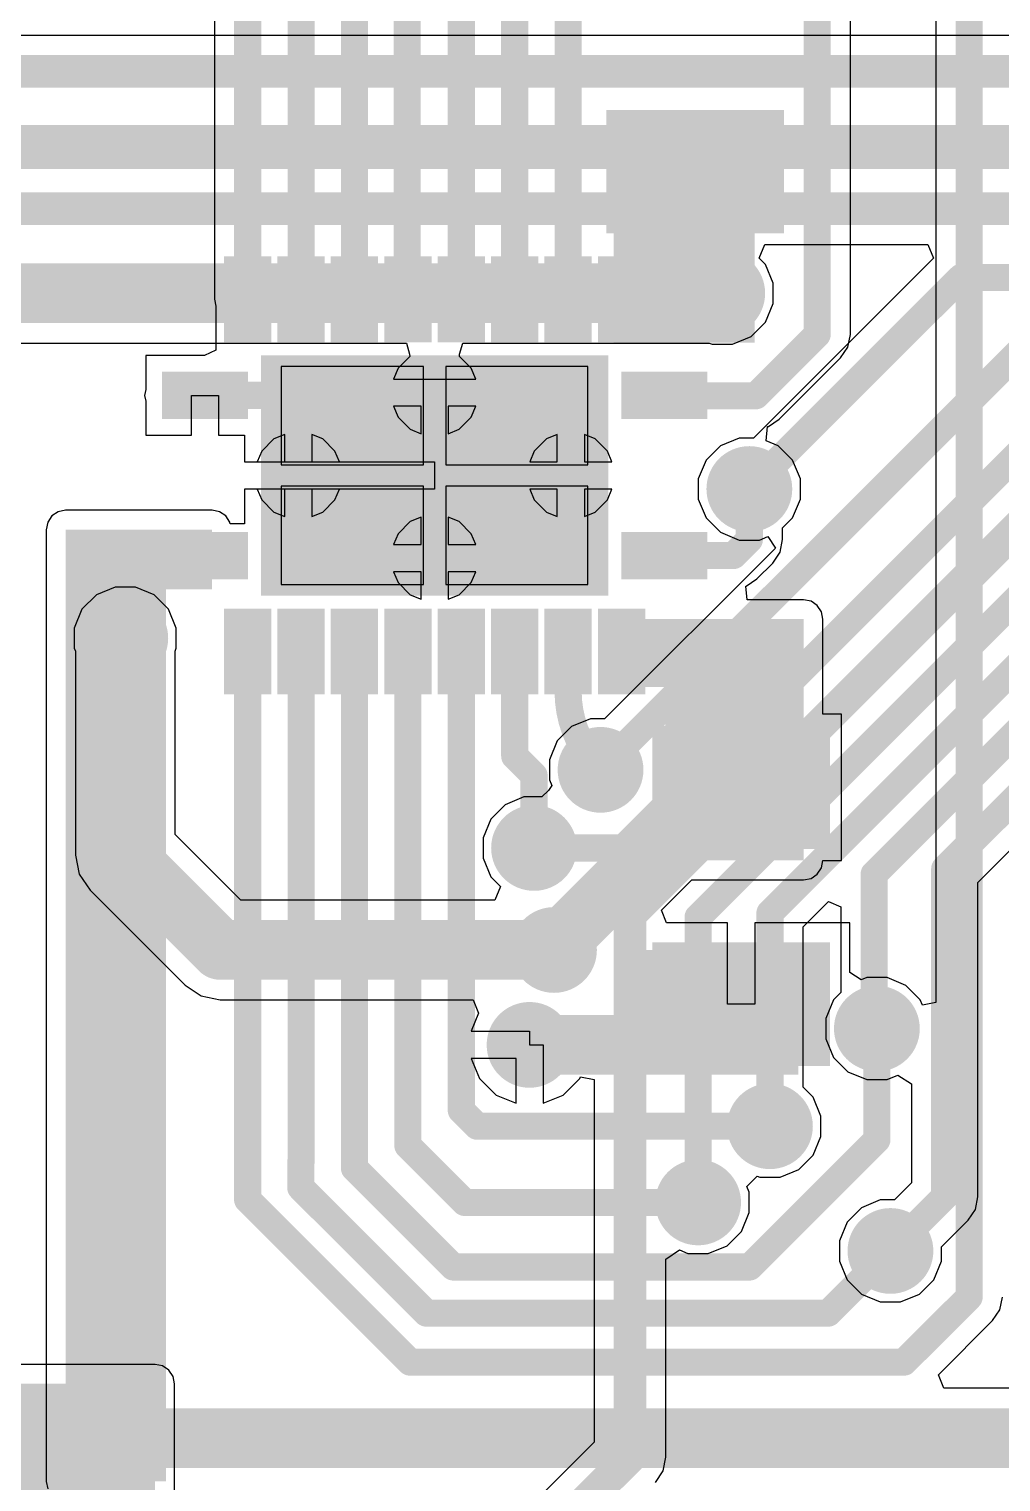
# Model space of a CAD drawing. Header units: millimetres. Extents: x -48 to 200, y -49 to 27.
# Drawn here: x 2.467 to 2.825, y 0.441 to 0.977 of the extents above; entities that cross this region are included whole.
import ezdxf

# ---------------------------------------------------------------- set-up
doc = ezdxf.new("R2010")
doc.units = ezdxf.units.MM
doc.header["$MEASUREMENT"] = 0
for name, color, linetype in [('BottomLayer', 5, 'Continuous'), ('BottomPaste', 16, 'Continuous'), ('BottomSolder', 6, 'Continuous'), ('Mechanical1', 6, 'Continuous'), ('MultiLayer', 9, 'Continuous'), ('PadHoleLayer', 156, 'Continuous'), ('TopLayer', 1, 'Continuous'), ('TopSolder', 216, 'Continuous'), ('ViaHoleLayer', 16, 'Continuous')]:
    doc.layers.add(name, color=color, linetype=linetype)

# ---------------------------------------------------------------- blocks, each defined once
blk = doc.blocks.new('20_VFQFN_E_______P___B_28')
at = {"layer": 'BottomLayer'}
for points in [[(-0.03425, 0.09646), (-0.0248, 0.09646), (-0.0248, 0.07283), (-0.03425, 0.07283)], [(0.0248, 0.09646), (0.03425, 0.09646), (0.03425, 0.07283), (0.0248, 0.07283)], [(-0.07677, 0.07362), (-0.05315, 0.07362), (-0.05315, 0.06417), (-0.07677, 0.06417)], [(0.05315, 0.07362), (0.07677, 0.07362), (0.07677, 0.06417), (0.05315, 0.06417)], [(-0.04035, 0.06004), (0.04035, 0.06004), (0.04035, -0.06004), (-0.04035, -0.06004)], [(-0.07677, 0.05394), (-0.05315, 0.05394), (-0.05315, 0.04449), (-0.07677, 0.04449)], [(0.05315, 0.05394), (0.07677, 0.05394), (0.07677, 0.04449), (0.05315, 0.04449)], [(-0.07677, 0.03425), (-0.05315, 0.03425), (-0.05315, 0.0248), (-0.07677, 0.0248)], [(0.05315, 0.03425), (0.07677, 0.03425), (0.07677, 0.0248), (0.05315, 0.0248)], [(-0.07677, 0.01457), (-0.05315, 0.01457), (-0.05315, 0.00512), (-0.07677, 0.00512)], [(0.05315, 0.01457), (0.07677, 0.01457), (0.07677, 0.00512), (0.05315, 0.00512)], [(-0.07677, -0.00512), (-0.05315, -0.00512), (-0.05315, -0.01457), (-0.07677, -0.01457)], [(0.05315, -0.00512), (0.07677, -0.00512), (0.07677, -0.01457), (0.05315, -0.01457)], [(-0.07677, -0.0248), (-0.05315, -0.0248), (-0.05315, -0.03425), (-0.07677, -0.03425)], [(0.05315, -0.0248), (0.07677, -0.0248), (0.07677, -0.03425), (0.05315, -0.03425)], [(-0.07677, -0.04449), (-0.05315, -0.04449), (-0.05315, -0.05394), (-0.07677, -0.05394)], [(0.05315, -0.04449), (0.07677, -0.04449), (0.07677, -0.05394), (0.05315, -0.05394)], [(-0.07677, -0.06417), (-0.05315, -0.06417), (-0.05315, -0.07362), (-0.07677, -0.07362)], [(0.05315, -0.06417), (0.07677, -0.06417), (0.07677, -0.07362), (0.05315, -0.07362)], [(-0.03425, -0.07283), (-0.0248, -0.07283), (-0.0248, -0.09646), (-0.03425, -0.09646)], [(0.0248, -0.07283), (0.03425, -0.07283), (0.03425, -0.09646), (0.0248, -0.09646)]]:
    blk.add_hatch(color=5, dxfattribs=at).paths.add_polyline_path(points)
h = blk.add_hatch(color=5, dxfattribs=at)
edge = h.paths.add_edge_path()
edge.add_arc((0, 0.0502), 0.00591, 0, 360)
h = blk.add_hatch(color=5, dxfattribs=at)
edge = h.paths.add_edge_path()
edge.add_arc((-0.03051, 0), 0.00591, 0, 360)
h = blk.add_hatch(color=5, dxfattribs=at)
edge = h.paths.add_edge_path()
edge.add_arc((0.03051, 0), 0.00591, 0, 360)
h = blk.add_hatch(color=5, dxfattribs=at)
edge = h.paths.add_edge_path()
edge.add_arc((0, -0.0502), 0.00591, 0, 360)
at = {"layer": 'BottomPaste'}
for points in [[(-0.03425, 0.09646), (-0.0248, 0.09646), (-0.0248, 0.07283), (-0.03425, 0.07283)], [(0.0248, 0.09646), (0.03425, 0.09646), (0.03425, 0.07283), (0.0248, 0.07283)], [(-0.07677, 0.07362), (-0.05315, 0.07362), (-0.05315, 0.06417), (-0.07677, 0.06417)], [(0.05315, 0.07362), (0.07677, 0.07362), (0.07677, 0.06417), (0.05315, 0.06417)], [(-0.07677, 0.05394), (-0.05315, 0.05394), (-0.05315, 0.04449), (-0.07677, 0.04449)], [(0.05315, 0.05394), (0.07677, 0.05394), (0.07677, 0.04449), (0.05315, 0.04449)], [(-0.07677, 0.03425), (-0.05315, 0.03425), (-0.05315, 0.0248), (-0.07677, 0.0248)], [(0.05315, 0.03425), (0.07677, 0.03425), (0.07677, 0.0248), (0.05315, 0.0248)], [(-0.07677, 0.01457), (-0.05315, 0.01457), (-0.05315, 0.00512), (-0.07677, 0.00512)], [(0.05315, 0.01457), (0.07677, 0.01457), (0.07677, 0.00512), (0.05315, 0.00512)], [(-0.07677, -0.00512), (-0.05315, -0.00512), (-0.05315, -0.01457), (-0.07677, -0.01457)], [(0.05315, -0.00512), (0.07677, -0.00512), (0.07677, -0.01457), (0.05315, -0.01457)], [(-0.07677, -0.0248), (-0.05315, -0.0248), (-0.05315, -0.03425), (-0.07677, -0.03425)], [(0.05315, -0.0248), (0.07677, -0.0248), (0.07677, -0.03425), (0.05315, -0.03425)], [(-0.07677, -0.04449), (-0.05315, -0.04449), (-0.05315, -0.05394), (-0.07677, -0.05394)], [(0.05315, -0.04449), (0.07677, -0.04449), (0.07677, -0.05394), (0.05315, -0.05394)], [(-0.07677, -0.06417), (-0.05315, -0.06417), (-0.05315, -0.07362), (-0.07677, -0.07362)], [(0.05315, -0.06417), (0.07677, -0.06417), (0.07677, -0.07362), (0.05315, -0.07362)], [(-0.03425, -0.07283), (-0.0248, -0.07283), (-0.0248, -0.09646), (-0.03425, -0.09646)], [(0.0248, -0.07283), (0.03425, -0.07283), (0.03425, -0.09646), (0.0248, -0.09646)]]:
    blk.add_hatch(color=16, dxfattribs=at).paths.add_polyline_path(points)
at = {"layer": 'BottomSolder'}
for points in [[(-0.03825, 0.10046), (-0.0208, 0.10046), (-0.0208, 0.06883), (-0.03825, 0.06883)], [(0.0208, 0.10046), (0.03825, 0.10046), (0.03825, 0.06883), (0.0208, 0.06883)], [(-0.08077, 0.07762), (-0.04915, 0.07762), (-0.04915, 0.06017), (-0.08077, 0.06017)], [(0.04915, 0.07762), (0.08077, 0.07762), (0.08077, 0.06017), (0.04915, 0.06017)], [(-0.04435, 0.06404), (0.04435, 0.06404), (0.04435, -0.06404), (-0.04435, -0.06404)], [(-0.08077, 0.05794), (-0.04915, 0.05794), (-0.04915, 0.04049), (-0.08077, 0.04049)], [(0.04915, 0.05794), (0.08077, 0.05794), (0.08077, 0.04049), (0.04915, 0.04049)], [(-0.08077, 0.03825), (-0.04915, 0.03825), (-0.04915, 0.0208), (-0.08077, 0.0208)], [(0.04915, 0.03825), (0.08077, 0.03825), (0.08077, 0.0208), (0.04915, 0.0208)], [(-0.08077, 0.01857), (-0.04915, 0.01857), (-0.04915, 0.00112), (-0.08077, 0.00112)], [(0.04915, 0.01857), (0.08077, 0.01857), (0.08077, 0.00112), (0.04915, 0.00112)], [(-0.08077, -0.00112), (-0.04915, -0.00112), (-0.04915, -0.01857), (-0.08077, -0.01857)], [(0.04915, -0.00112), (0.08077, -0.00112), (0.08077, -0.01857), (0.04915, -0.01857)], [(-0.08077, -0.0208), (-0.04915, -0.0208), (-0.04915, -0.03825), (-0.08077, -0.03825)], [(0.04915, -0.0208), (0.08077, -0.0208), (0.08077, -0.03825), (0.04915, -0.03825)], [(-0.08077, -0.04049), (-0.04915, -0.04049), (-0.04915, -0.05794), (-0.08077, -0.05794)], [(0.04915, -0.04049), (0.08077, -0.04049), (0.08077, -0.05794), (0.04915, -0.05794)], [(-0.08077, -0.06017), (-0.04915, -0.06017), (-0.04915, -0.07762), (-0.08077, -0.07762)], [(0.04915, -0.06017), (0.08077, -0.06017), (0.08077, -0.07762), (0.04915, -0.07762)], [(-0.03825, -0.06883), (-0.0208, -0.06883), (-0.0208, -0.10046), (-0.03825, -0.10046)], [(0.0208, -0.06883), (0.03825, -0.06883), (0.03825, -0.10046), (0.0208, -0.10046)]]:
    blk.add_hatch(color=6, dxfattribs=at).paths.add_polyline_path(points)
at = {"layer": 'MultiLayer'}
h = blk.add_hatch(color=9, dxfattribs=at)
edge = h.paths.add_edge_path()
edge.add_arc((0, 0.0502), 0.00591, 0, 360)
h = blk.add_hatch(color=9, dxfattribs=at)
edge = h.paths.add_edge_path()
edge.add_arc((-0.03051, 0), 0.00591, 0, 360)
h = blk.add_hatch(color=9, dxfattribs=at)
edge = h.paths.add_edge_path()
edge.add_arc((0.03051, 0), 0.00591, 0, 360)
h = blk.add_hatch(color=9, dxfattribs=at)
edge = h.paths.add_edge_path()
edge.add_arc((0, -0.0502), 0.00591, 0, 360)
at = {"layer": 'PadHoleLayer'}
h = blk.add_hatch(color=156, dxfattribs=at)
edge = h.paths.add_edge_path()
edge.add_arc((0, 0.0502), 0.00394, 0, 360)
h = blk.add_hatch(color=156, dxfattribs=at)
edge = h.paths.add_edge_path()
edge.add_arc((-0.03051, 0), 0.00394, 0, 360)
h = blk.add_hatch(color=156, dxfattribs=at)
edge = h.paths.add_edge_path()
edge.add_arc((0.03051, 0), 0.00394, 0, 360)
h = blk.add_hatch(color=156, dxfattribs=at)
edge = h.paths.add_edge_path()
edge.add_arc((0, -0.0502), 0.00394, 0, 360)
at = {"layer": 'TopLayer'}
h = blk.add_hatch(color=1, dxfattribs=at)
edge = h.paths.add_edge_path()
edge.add_arc((0, 0.0502), 0.00591, 0, 360)
h = blk.add_hatch(color=1, dxfattribs=at)
edge = h.paths.add_edge_path()
edge.add_arc((-0.03051, 0), 0.00591, 0, 360)
h = blk.add_hatch(color=1, dxfattribs=at)
edge = h.paths.add_edge_path()
edge.add_arc((0.03051, 0), 0.00591, 0, 360)
h = blk.add_hatch(color=1, dxfattribs=at)
edge = h.paths.add_edge_path()
edge.add_arc((0, -0.0502), 0.00591, 0, 360)
at = {"layer": 'BottomPaste'}
for p, q in [((-0.00394, 0.0565), (-0.04016, 0.0565)), ((-0.04016, 0.0565), (-0.04016, 0.00413)), ((-0.00394, 0.00413), (-0.00394, 0.0565)), ((0.04016, 0.0565), (0.00394, 0.0565)), ((0.00394, 0.0565), (0.00394, 0.00413)), ((0.04016, 0.00413), (0.04016, 0.0565)), ((-0.04016, 0.00413), (-0.00394, 0.00413)), ((0.00394, 0.00413), (0.04016, 0.00413)), ((-0.00394, -0.00413), (-0.04016, -0.00413)), ((-0.04016, -0.00413), (-0.04016, -0.0565)), ((-0.00394, -0.0565), (-0.00394, -0.00413)), ((0.04016, -0.00413), (0.00394, -0.00413)), ((0.00394, -0.00413), (0.00394, -0.0565)), ((0.04016, -0.0565), (0.04016, -0.00413)), ((-0.04016, -0.0565), (-0.00394, -0.0565)), ((0.00394, -0.0565), (0.04016, -0.0565))]:
    blk.add_line(p, q, dxfattribs=at)
blk = doc.blocks.new('CAP_0805_B_33')
at = {"layer": 'BottomLayer'}
for points in [[(-0.06, 0.03), (-0.02, 0.03), (-0.02, -0.03), (-0.06, -0.03)], [(0.02, 0.03), (0.06, 0.03), (0.06, -0.03), (0.02, -0.03)]]:
    blk.add_hatch(color=5, dxfattribs=at).paths.add_polyline_path(points)
at = {"layer": 'BottomPaste'}
for points in [[(-0.06, 0.03), (-0.02, 0.03), (-0.02, -0.03), (-0.06, -0.03)], [(0.02, 0.03), (0.06, 0.03), (0.06, -0.03), (0.02, -0.03)]]:
    blk.add_hatch(color=16, dxfattribs=at).paths.add_polyline_path(points)
at = {"layer": 'BottomSolder'}
for points in [[(-0.06276, 0.03276), (-0.01724, 0.03276), (-0.01724, -0.03276), (-0.06276, -0.03276)], [(0.01724, 0.03276), (0.06276, 0.03276), (0.06276, -0.03276), (0.01724, -0.03276)]]:
    blk.add_hatch(color=6, dxfattribs=at).paths.add_polyline_path(points)
blk = doc.blocks.new('CAP_0805_B_54')
at = {"layer": 'BottomLayer'}
for points in [[(-0.06, 0.03), (-0.02, 0.03), (-0.02, -0.03), (-0.06, -0.03)], [(0.02, 0.03), (0.06, 0.03), (0.06, -0.03), (0.02, -0.03)]]:
    blk.add_hatch(color=5, dxfattribs=at).paths.add_polyline_path(points)
at = {"layer": 'BottomPaste'}
for points in [[(-0.06, 0.03), (-0.02, 0.03), (-0.02, -0.03), (-0.06, -0.03)], [(0.02, 0.03), (0.06, 0.03), (0.06, -0.03), (0.02, -0.03)]]:
    blk.add_hatch(color=16, dxfattribs=at).paths.add_polyline_path(points)
at = {"layer": 'BottomSolder'}
for points in [[(-0.06276, 0.03276), (-0.01724, 0.03276), (-0.01724, -0.03276), (-0.06276, -0.03276)], [(0.01724, 0.03276), (0.06276, 0.03276), (0.06276, -0.03276), (0.01724, -0.03276)]]:
    blk.add_hatch(color=6, dxfattribs=at).paths.add_polyline_path(points)

msp = doc.modelspace()

# ---------------------------------------------------------------- hatches: boundary and pattern name
at = {"layer": 'BottomLayer'}
for points in [[(2.682, 0.861), (2.734, 0.861), (2.734, 0.945), (2.682, 0.945)], [(2.48, 0.441), (2.517, 0.441), (2.517, 0.792), (2.48, 0.792)], [(2.485, 0.77), (2.534, 0.77), (2.534, 0.792), (2.485, 0.792)], [(2.682, 0.734), (2.752, 0.734), (2.752, 0.759), (2.682, 0.759)], [(2.701, 0.67), (2.752, 0.67), (2.752, 0.759), (2.701, 0.759)], [(2.689, 0.591), (2.75, 0.591), (2.75, 0.637), (2.689, 0.637)]]:
    msp.add_hatch(color=5, dxfattribs=at).paths.add_polyline_path(points)
h = msp.add_hatch(color=5, dxfattribs=at)
edge = h.paths.add_edge_path()
edge.add_arc((2.722, 0.87919), 0.01181, 0, 360)
h = msp.add_hatch(color=5, dxfattribs=at)
edge = h.paths.add_edge_path()
edge.add_arc((2.732, 0.807), 0.01181, 0, 360)
h = msp.add_hatch(color=5, dxfattribs=at)
edge = h.paths.add_edge_path()
edge.add_arc((2.502, 0.752), 0.01181, 0, 360)
h = msp.add_hatch(color=5, dxfattribs=at)
edge = h.paths.add_edge_path()
edge.add_arc((2.67716, 0.70343), 0.01181, 0, 360)
h = msp.add_hatch(color=5, dxfattribs=at)
edge = h.paths.add_edge_path()
edge.add_arc((2.65265, 0.67462), 0.01181, 0, 360)
h = msp.add_hatch(color=5, dxfattribs=at)
edge = h.paths.add_edge_path()
edge.add_arc((2.66, 0.637), 0.01181, 0, 360)
h = msp.add_hatch(color=5, dxfattribs=at)
edge = h.paths.add_edge_path()
edge.add_arc((2.779, 0.608), 0.01181, 0, 360)
h = msp.add_hatch(color=5, dxfattribs=at)
edge = h.paths.add_edge_path()
edge.add_arc((2.651, 0.602), 0.01181, 0, 360)
h = msp.add_hatch(color=5, dxfattribs=at)
edge = h.paths.add_edge_path()
edge.add_arc((2.73959, 0.572), 0.01181, 0, 360)
h = msp.add_hatch(color=5, dxfattribs=at)
edge = h.paths.add_edge_path()
edge.add_arc((2.71312, 0.54389), 0.01181, 0, 360)
h = msp.add_hatch(color=5, dxfattribs=at)
edge = h.paths.add_edge_path()
edge.add_arc((2.784, 0.526), 0.01181, 0, 360)
h = msp.add_hatch(color=5, dxfattribs=at)
edge = h.paths.add_edge_path()
edge.add_arc((2.497, 0.457), 0.01181, 0, 360)
at = {"layer": 'BottomSolder'}
h = msp.add_hatch(color=6, dxfattribs=at)
edge = h.paths.add_edge_path()
edge.add_arc((2.722, 0.87919), 0.01581, 0, 360)
h = msp.add_hatch(color=6, dxfattribs=at)
edge = h.paths.add_edge_path()
edge.add_arc((2.732, 0.807), 0.01581, 0, 360)
h = msp.add_hatch(color=6, dxfattribs=at)
edge = h.paths.add_edge_path()
edge.add_arc((2.502, 0.752), 0.01581, 0, 360)
h = msp.add_hatch(color=6, dxfattribs=at)
edge = h.paths.add_edge_path()
edge.add_arc((2.67716, 0.70343), 0.01581, 0, 360)
h = msp.add_hatch(color=6, dxfattribs=at)
edge = h.paths.add_edge_path()
edge.add_arc((2.65265, 0.67462), 0.01581, 0, 360)
h = msp.add_hatch(color=6, dxfattribs=at)
edge = h.paths.add_edge_path()
edge.add_arc((2.66, 0.637), 0.01581, 0, 360)
h = msp.add_hatch(color=6, dxfattribs=at)
edge = h.paths.add_edge_path()
edge.add_arc((2.779, 0.608), 0.01581, 0, 360)
h = msp.add_hatch(color=6, dxfattribs=at)
edge = h.paths.add_edge_path()
edge.add_arc((2.651, 0.602), 0.01581, 0, 360)
h = msp.add_hatch(color=6, dxfattribs=at)
edge = h.paths.add_edge_path()
edge.add_arc((2.73959, 0.572), 0.01581, 0, 360)
h = msp.add_hatch(color=6, dxfattribs=at)
edge = h.paths.add_edge_path()
edge.add_arc((2.71312, 0.54389), 0.01581, 0, 360)
h = msp.add_hatch(color=6, dxfattribs=at)
edge = h.paths.add_edge_path()
edge.add_arc((2.784, 0.526), 0.01581, 0, 360)
h = msp.add_hatch(color=6, dxfattribs=at)
edge = h.paths.add_edge_path()
edge.add_arc((2.497, 0.457), 0.01581, 0, 360)
at = {"layer": 'TopLayer'}
h = msp.add_hatch(color=1, dxfattribs=at)
edge = h.paths.add_edge_path()
edge.add_arc((2.722, 0.87919), 0.01181, 0, 360)
h = msp.add_hatch(color=1, dxfattribs=at)
edge = h.paths.add_edge_path()
edge.add_arc((2.732, 0.807), 0.01181, 0, 360)
h = msp.add_hatch(color=1, dxfattribs=at)
edge = h.paths.add_edge_path()
edge.add_arc((2.502, 0.752), 0.01181, 0, 360)
h = msp.add_hatch(color=1, dxfattribs=at)
edge = h.paths.add_edge_path()
edge.add_arc((2.67716, 0.70343), 0.01181, 0, 360)
h = msp.add_hatch(color=1, dxfattribs=at)
edge = h.paths.add_edge_path()
edge.add_arc((2.65265, 0.67462), 0.01181, 0, 360)
h = msp.add_hatch(color=1, dxfattribs=at)
edge = h.paths.add_edge_path()
edge.add_arc((2.66, 0.637), 0.01181, 0, 360)
h = msp.add_hatch(color=1, dxfattribs=at)
edge = h.paths.add_edge_path()
edge.add_arc((2.779, 0.608), 0.01181, 0, 360)
h = msp.add_hatch(color=1, dxfattribs=at)
edge = h.paths.add_edge_path()
edge.add_arc((2.651, 0.602), 0.01181, 0, 360)
h = msp.add_hatch(color=1, dxfattribs=at)
edge = h.paths.add_edge_path()
edge.add_arc((2.73959, 0.572), 0.01181, 0, 360)
h = msp.add_hatch(color=1, dxfattribs=at)
edge = h.paths.add_edge_path()
edge.add_arc((2.71312, 0.54389), 0.01181, 0, 360)
h = msp.add_hatch(color=1, dxfattribs=at)
edge = h.paths.add_edge_path()
edge.add_arc((2.784, 0.526), 0.01181, 0, 360)
msp.add_hatch(color=1, dxfattribs=at).paths.add_polyline_path([(2.513, 0.477), (1.539, 0.477), (1.539, 0.431), (2.513, 0.431)])
h = msp.add_hatch(color=1, dxfattribs=at)
edge = h.paths.add_edge_path()
edge.add_arc((2.497, 0.457), 0.01181, 0, 360)
at = {"layer": 'TopSolder'}
h = msp.add_hatch(color=216, dxfattribs=at)
edge = h.paths.add_edge_path()
edge.add_arc((2.722, 0.87919), 0.01581, 0, 360)
h = msp.add_hatch(color=216, dxfattribs=at)
edge = h.paths.add_edge_path()
edge.add_arc((2.732, 0.807), 0.01581, 0, 360)
h = msp.add_hatch(color=216, dxfattribs=at)
edge = h.paths.add_edge_path()
edge.add_arc((2.502, 0.752), 0.01581, 0, 360)
h = msp.add_hatch(color=216, dxfattribs=at)
edge = h.paths.add_edge_path()
edge.add_arc((2.67716, 0.70343), 0.01581, 0, 360)
h = msp.add_hatch(color=216, dxfattribs=at)
edge = h.paths.add_edge_path()
edge.add_arc((2.65265, 0.67462), 0.01581, 0, 360)
h = msp.add_hatch(color=216, dxfattribs=at)
edge = h.paths.add_edge_path()
edge.add_arc((2.66, 0.637), 0.01581, 0, 360)
h = msp.add_hatch(color=216, dxfattribs=at)
edge = h.paths.add_edge_path()
edge.add_arc((2.779, 0.608), 0.01581, 0, 360)
h = msp.add_hatch(color=216, dxfattribs=at)
edge = h.paths.add_edge_path()
edge.add_arc((2.651, 0.602), 0.01581, 0, 360)
h = msp.add_hatch(color=216, dxfattribs=at)
edge = h.paths.add_edge_path()
edge.add_arc((2.73959, 0.572), 0.01581, 0, 360)
h = msp.add_hatch(color=216, dxfattribs=at)
edge = h.paths.add_edge_path()
edge.add_arc((2.71312, 0.54389), 0.01581, 0, 360)
h = msp.add_hatch(color=216, dxfattribs=at)
edge = h.paths.add_edge_path()
edge.add_arc((2.784, 0.526), 0.01581, 0, 360)
h = msp.add_hatch(color=216, dxfattribs=at)
edge = h.paths.add_edge_path()
edge.add_arc((2.497, 0.457), 0.01581, 0, 360)
at = {"layer": 'ViaHoleLayer'}
h = msp.add_hatch(color=16, dxfattribs=at)
edge = h.paths.add_edge_path()
edge.add_arc((2.722, 0.87919), 0.00591, 0, 360)
h = msp.add_hatch(color=16, dxfattribs=at)
edge = h.paths.add_edge_path()
edge.add_arc((2.732, 0.807), 0.00591, 0, 360)
h = msp.add_hatch(color=16, dxfattribs=at)
edge = h.paths.add_edge_path()
edge.add_arc((2.502, 0.752), 0.00591, 0, 360)
h = msp.add_hatch(color=16, dxfattribs=at)
edge = h.paths.add_edge_path()
edge.add_arc((2.67716, 0.70343), 0.00591, 0, 360)
h = msp.add_hatch(color=16, dxfattribs=at)
edge = h.paths.add_edge_path()
edge.add_arc((2.65265, 0.67462), 0.00591, 0, 360)
h = msp.add_hatch(color=16, dxfattribs=at)
edge = h.paths.add_edge_path()
edge.add_arc((2.66, 0.637), 0.00591, 0, 360)
h = msp.add_hatch(color=16, dxfattribs=at)
edge = h.paths.add_edge_path()
edge.add_arc((2.779, 0.608), 0.00591, 0, 360)
h = msp.add_hatch(color=16, dxfattribs=at)
edge = h.paths.add_edge_path()
edge.add_arc((2.651, 0.602), 0.00591, 0, 360)
h = msp.add_hatch(color=16, dxfattribs=at)
edge = h.paths.add_edge_path()
edge.add_arc((2.73959, 0.572), 0.00591, 0, 360)
h = msp.add_hatch(color=16, dxfattribs=at)
edge = h.paths.add_edge_path()
edge.add_arc((2.71312, 0.54389), 0.00591, 0, 360)
h = msp.add_hatch(color=16, dxfattribs=at)
edge = h.paths.add_edge_path()
edge.add_arc((2.784, 0.526), 0.00591, 0, 360)
h = msp.add_hatch(color=16, dxfattribs=at)
edge = h.paths.add_edge_path()
edge.add_arc((2.497, 0.457), 0.00591, 0, 360)

# ---------------------------------------------------------------- linework, layer by layer
at = {"layer": 'BottomLayer'}
for p, q in [((2.53487, 1.03476), (2.53487, 0.87696)), ((2.76924, 0.864), (2.76924, 1.02)), ((2.80076, 0.984), (2.80076, 0.61768)), ((2.53487, 0.87696), (2.53538, 0.87439)), ((2.53538, 0.87439), (2.53538, 0.85815)), ((2.7683, 0.85932), (2.76924, 0.864)), ((2.53538, 0.85815), (2.53116, 0.85625)), ((2.76565, 0.85535), (2.7683, 0.85932)), ((2.53116, 0.85625), (2.50954, 0.85625)), ((2.50954, 0.85625), (2.50954, 0.84366)), ((2.74303, 0.83273), (2.76565, 0.85535)), ((2.50954, 0.84366), (2.50912, 0.84153)), ((2.50912, 0.84153), (2.50954, 0.8394)), ((2.52635, 0.8268), (2.52635, 0.84153)), ((2.52635, 0.84153), (2.53635, 0.84153)), ((2.53635, 0.84153), (2.53635, 0.8268)), ((2.50954, 0.8394), (2.50954, 0.8268)), ((2.73906, 0.83007), (2.74303, 0.83273)), ((2.50954, 0.8268), (2.52635, 0.8268)), ((2.53635, 0.8268), (2.54596, 0.8268)), ((2.54596, 0.8268), (2.54596, 0.817)), ((2.73818, 0.8248), (2.73869, 0.83)), ((2.73869, 0.83), (2.73906, 0.83007)), ((2.74266, 0.82295), (2.73818, 0.8248)), ((2.74795, 0.81766), (2.74266, 0.82295)), ((2.54596, 0.817), (2.616, 0.817)), ((2.616, 0.817), (2.616, 0.807)), ((2.75081, 0.81074), (2.74795, 0.81766)), ((2.75081, 0.80326), (2.75081, 0.81074)), ((2.616, 0.807), (2.54596, 0.807)), ((2.54596, 0.807), (2.54596, 0.7942)), ((2.47727, 0.79859), (2.47495, 0.79705)), ((2.48, 0.79914), (2.47727, 0.79859)), ((2.534, 0.79914), (2.48, 0.79914)), ((2.53673, 0.79859), (2.534, 0.79914)), ((2.53905, 0.79705), (2.53673, 0.79859)), ((2.74795, 0.79634), (2.75081, 0.80326)), ((2.47341, 0.79473), (2.47286, 0.792)), ((2.47495, 0.79705), (2.47341, 0.79473)), ((2.54059, 0.79473), (2.53905, 0.79705)), ((2.5407, 0.7942), (2.54059, 0.79473)), ((2.54596, 0.7942), (2.5407, 0.7942)), ((2.74424, 0.79263), (2.74795, 0.79634)), ((2.47286, 0.792), (2.47286, 0.441)), ((2.7433, 0.78365), (2.74424, 0.78833)), ((2.74424, 0.78833), (2.74424, 0.79263)), ((2.74065, 0.77968), (2.7433, 0.78365)), ((2.73479, 0.77382), (2.74065, 0.77968)), ((2.73082, 0.77117), (2.73479, 0.77382)), ((2.73067, 0.77114), (2.73082, 0.77117)), ((2.73116, 0.76614), (2.73067, 0.77114)), ((2.752, 0.76614), (2.73116, 0.76614)), ((2.75473, 0.76559), (2.752, 0.76614)), ((2.75705, 0.76405), (2.75473, 0.76559)), ((2.75859, 0.76173), (2.75705, 0.76405)), ((2.75914, 0.759), (2.75859, 0.76173)), ((2.75914, 0.724), (2.75914, 0.759)), ((2.766, 0.724), (2.75914, 0.724)), ((2.766, 0.67), (2.766, 0.724)), ((2.75859, 0.66727), (2.75914, 0.67)), ((2.75914, 0.67), (2.766, 0.67)), ((2.75473, 0.66341), (2.75705, 0.66495)), ((2.75705, 0.66495), (2.75859, 0.66727)), ((2.69957, 0.65162), (2.71082, 0.66286)), ((2.71082, 0.66286), (2.752, 0.66286)), ((2.752, 0.66286), (2.75473, 0.66341)), ((2.70149, 0.647), (2.69957, 0.65162)), ((2.724, 0.647), (2.70149, 0.647)), ((2.724, 0.617), (2.724, 0.647)), ((2.769, 0.647), (2.734, 0.647)), ((2.734, 0.647), (2.734, 0.617)), ((2.769, 0.62872), (2.769, 0.647)), ((2.77316, 0.62594), (2.769, 0.62872)), ((2.77526, 0.62681), (2.77316, 0.62594)), ((2.78274, 0.62681), (2.77526, 0.62681)), ((2.78966, 0.62395), (2.78274, 0.62681)), ((2.79495, 0.61866), (2.78966, 0.62395)), ((2.734, 0.617), (2.724, 0.617)), ((2.79576, 0.61668), (2.79495, 0.61866)), ((2.80076, 0.61768), (2.79576, 0.61668)), ((2.82165, 0.50035), (2.8243, 0.50432)), ((2.8243, 0.50432), (2.82524, 0.509)), ((2.80166, 0.48035), (2.82165, 0.50035)), ((2.80373, 0.47535), (2.80166, 0.48035)), ((2.8734, 0.47535), (2.80373, 0.47535)), ((2.47286, 0.441), (2.47341, 0.43827))]:
    msp.add_line(p, q, dxfattribs=at)
for points, const_width in [([(2.66521, 0.87696), (2.66521, 1.11379)], 0.01), ([(2.64553, 0.87696), (2.64553, 1.08547)], 0.01), ([(2.757, 0.864), (2.757, 1.073)], 0.01), ([(2.62584, 0.87696), (2.62584, 1.06516)], 0.01), ([(2.60588, 0.88377), (2.60588, 1.06108)], 0.01), ([(2.58647, 0.87696), (2.58647, 1.05453)], 0.01), ([(2.56679, 0.87696), (2.56679, 1.04419)], 0.01), ([(2.5471, 0.87696), (2.5471, 1.03983)], 0.01), ([(2.813, 0.509), (2.813, 0.984)], 0.01), ([(2.69858, 0.873), (2.722, 0.873)], 0.012), ([(2.73438, 0.84138), (2.757, 0.864)], 0.01), ([(2.57647, 0.84153), (2.606, 0.812)], 0.012), ([(2.52135, 0.84153), (2.53135, 0.84153)], 0.01), ([(2.53135, 0.84153), (2.57647, 0.84153)], 0.01), ([(2.70065, 0.84153), (2.71199, 0.84153)], 0.01), ([(2.71199, 0.84153), (2.71214, 0.84138)], 0.01), ([(2.71214, 0.84138), (2.73438, 0.84138)], 0.01), ([(2.732, 0.78833), (2.732, 0.807)], 0.01), ([(2.72614, 0.78247), (2.732, 0.78833)], 0.01), ([(2.69065, 0.78247), (2.72614, 0.78247)], 0.01), ([(2.5471, 0.54489), (2.5471, 0.74704)], 0.01), ([(2.56679, 0.5589), (2.56679, 0.74704)], 0.01), ([(2.58647, 0.55653), (2.58647, 0.74704)], 0.01), ([(2.60616, 0.56484), (2.60616, 0.74704)], 0.01), ([(2.62584, 0.57786), (2.62584, 0.74704)], 0.01), ([(2.64553, 0.70847), (2.64553, 0.74704)], 0.01), ([(2.66521, 0.73228), (2.66521, 0.74704)], 0.01), ([(2.64553, 0.70847), (2.65265, 0.70135)], 0.01), ([(2.66031, 0.63831), (2.719, 0.697)], 0.022), ([(2.65265, 0.67462), (2.65265, 0.70135)], 0.01), ([(2.66031, 0.63731), (2.66031, 0.63831)], 0.022), ([(2.66, 0.637), (2.66031, 0.63731)], 0.022), ([(2.694, 0.602), (2.709, 0.617)], 0.022), ([(2.709, 0.617), (2.719, 0.617)], 0.022), ([(2.65175, 0.602), (2.694, 0.602)], 0.022), ([(2.779, 0.567), (2.779, 0.608)], 0.01), ([(2.62584, 0.57786), (2.6317, 0.572)], 0.01), ([(2.6317, 0.572), (2.73959, 0.572)], 0.01), ([(2.60616, 0.56484), (2.62711, 0.54389)], 0.01), ([(2.73208, 0.52008), (2.779, 0.567)], 0.01), ([(2.56667, 0.55878), (2.56679, 0.5589)], 0.01), ([(2.56667, 0.54937), (2.56667, 0.55878)], 0.01), ([(2.58647, 0.55653), (2.62292, 0.52008)], 0.01), ([(2.56667, 0.54937), (2.61297, 0.50308)], 0.01), ([(2.548, 0.544), (2.607, 0.485)], 0.01), ([(2.62711, 0.54389), (2.71312, 0.54389)], 0.01), ([(2.76108, 0.50308), (2.784, 0.526)], 0.01), ([(2.62292, 0.52008), (2.73208, 0.52008)], 0.01), ([(2.789, 0.485), (2.813, 0.509)], 0.01), ([(2.61297, 0.50308), (2.76108, 0.50308)], 0.01), ([(2.607, 0.485), (2.789, 0.485)], 0.01), ([(2.497, 0.457), (2.881, 0.457)], 0.022)]:
    msp.add_lwpolyline(points, dxfattribs=dict(at, const_width=const_width))
for points, const_width in [([(2.60338, 0.88377, 1), (2.60838, 0.88377, 1)], 0.005), ([(2.5446, 0.87696, 1), (2.5496, 0.87696, 1)], 0.005), ([(2.56429, 0.87696, 1), (2.56929, 0.87696, 1)], 0.005), ([(2.58397, 0.87696, 1), (2.58897, 0.87696, 1)], 0.005), ([(2.62334, 0.87696, 1), (2.62834, 0.87696, 1)], 0.005), ([(2.64303, 0.87696, 1), (2.64803, 0.87696, 1)], 0.005), ([(2.66271, 0.87696, 1), (2.66771, 0.87696, 1)], 0.005), ([(2.69558, 0.873, 1), (2.70158, 0.873, 1)], 0.006), ([(2.719, 0.873, 1), (2.725, 0.873, 1)], 0.006), ([(2.7545, 0.864, 1), (2.7595, 0.864, 1)], 0.005), ([(2.7545, 0.864, 1), (2.7595, 0.864, 1)], 0.005), ([(2.57347, 0.84153, 1), (2.57947, 0.84153, 1)], 0.006), ([(2.51885, 0.84153, 1), (2.52385, 0.84153, 1)], 0.005), ([(2.52885, 0.84153, 1), (2.53385, 0.84153, 1)], 0.005), ([(2.52885, 0.84153, 1), (2.53385, 0.84153, 1)], 0.005), ([(2.57397, 0.84153, 1), (2.57897, 0.84153, 1)], 0.005), ([(2.69815, 0.84153, 1), (2.70315, 0.84153, 1)], 0.005), ([(2.70949, 0.84153, 1), (2.71449, 0.84153, 1)], 0.005), ([(2.70949, 0.84153, 1), (2.71449, 0.84153, 1)], 0.005), ([(2.70964, 0.84138, 1), (2.71464, 0.84138, 1)], 0.005), ([(2.70964, 0.84138, 1), (2.71464, 0.84138, 1)], 0.005), ([(2.73188, 0.84138, 1), (2.73688, 0.84138, 1)], 0.005), ([(2.73188, 0.84138, 1), (2.73688, 0.84138, 1)], 0.005), ([(2.603, 0.812, 1), (2.609, 0.812, 1)], 0.006), ([(2.7295, 0.807, 1), (2.7345, 0.807, 1)], 0.005), ([(2.7295, 0.78833, 1), (2.7345, 0.78833, 1)], 0.005), ([(2.7295, 0.78833, 1), (2.7345, 0.78833, 1)], 0.005), ([(2.68815, 0.78247, 1), (2.69315, 0.78247, 1)], 0.005), ([(2.72364, 0.78247, 1), (2.72864, 0.78247, 1)], 0.005), ([(2.72364, 0.78247, 1), (2.72864, 0.78247, 1)], 0.005), ([(2.5446, 0.74704, 1), (2.5496, 0.74704, 1)], 0.005), ([(2.56429, 0.74704, 1), (2.56929, 0.74704, 1)], 0.005), ([(2.58397, 0.74704, 1), (2.58897, 0.74704, 1)], 0.005), ([(2.60366, 0.74704, 1), (2.60866, 0.74704, 1)], 0.005), ([(2.62334, 0.74704, 1), (2.62834, 0.74704, 1)], 0.005), ([(2.64303, 0.74704, 1), (2.64803, 0.74704, 1)], 0.005), ([(2.66271, 0.74704, 1), (2.66771, 0.74704, 1)], 0.005), ([(2.66271, 0.73228, 1), (2.66771, 0.73228, 1)], 0.005), ([(2.66271, 0.73228, 1), (2.66771, 0.73228, 1)], 0.005), ([(2.64303, 0.70847, 1), (2.64803, 0.70847, 1)], 0.005), ([(2.64303, 0.70847, 1), (2.64803, 0.70847, 1)], 0.005), ([(2.67466, 0.70343, 1), (2.67966, 0.70343, 1)], 0.005), ([(2.7135, 0.697, 1), (2.7245, 0.697, 1)], 0.011), ([(2.65015, 0.70135, 1), (2.65515, 0.70135, 1)], 0.005), ([(2.65015, 0.70135, 1), (2.65515, 0.70135, 1)], 0.005), ([(2.65015, 0.67462, 1), (2.65515, 0.67462, 1)], 0.005), ([(2.65481, 0.63831, 1), (2.66581, 0.63831, 1)], 0.011), ([(2.65481, 0.63831, 1), (2.66581, 0.63831, 1)], 0.011), ([(2.6545, 0.637, 1), (2.6655, 0.637, 1)], 0.011), ([(2.65481, 0.63731, 1), (2.66581, 0.63731, 1)], 0.011), ([(2.65481, 0.63731, 1), (2.66581, 0.63731, 1)], 0.011), ([(2.7035, 0.617, 1), (2.7145, 0.617, 1)], 0.011), ([(2.7035, 0.617, 1), (2.7145, 0.617, 1)], 0.011), ([(2.7135, 0.617, 1), (2.7245, 0.617, 1)], 0.011), ([(2.64625, 0.602, 1), (2.65725, 0.602, 1)], 0.011), ([(2.6885, 0.602, 1), (2.6995, 0.602, 1)], 0.011), ([(2.6885, 0.602, 1), (2.6995, 0.602, 1)], 0.011), ([(2.7765, 0.608, 1), (2.7815, 0.608, 1)], 0.005), ([(2.62334, 0.57786, 1), (2.62834, 0.57786, 1)], 0.005), ([(2.62334, 0.57786, 1), (2.62834, 0.57786, 1)], 0.005), ([(2.6292, 0.572, 1), (2.6342, 0.572, 1)], 0.005), ([(2.6292, 0.572, 1), (2.6342, 0.572, 1)], 0.005), ([(2.73709, 0.572, 1), (2.74209, 0.572, 1)], 0.005), ([(2.60366, 0.56484, 1), (2.60866, 0.56484, 1)], 0.005), ([(2.60366, 0.56484, 1), (2.60866, 0.56484, 1)], 0.005), ([(2.7765, 0.567, 1), (2.7815, 0.567, 1)], 0.005), ([(2.7765, 0.567, 1), (2.7815, 0.567, 1)], 0.005), ([(2.56417, 0.55878, 1), (2.56917, 0.55878, 1)], 0.005), ([(2.56417, 0.55878, 1), (2.56917, 0.55878, 1)], 0.005), ([(2.56429, 0.5589, 1), (2.56929, 0.5589, 1)], 0.005), ([(2.56429, 0.5589, 1), (2.56929, 0.5589, 1)], 0.005), ([(2.58397, 0.55653, 1), (2.58897, 0.55653, 1)], 0.005), ([(2.58397, 0.55653, 1), (2.58897, 0.55653, 1)], 0.005), ([(2.56417, 0.54937, 1), (2.56917, 0.54937, 1)], 0.005), ([(2.56417, 0.54937, 1), (2.56917, 0.54937, 1)], 0.005), ([(2.5446, 0.54489, 1), (2.5496, 0.54489, 1)], 0.005), ([(2.5455, 0.544, 1), (2.5505, 0.544, 1)], 0.005), ([(2.62461, 0.54389, 1), (2.62961, 0.54389, 1)], 0.005), ([(2.62461, 0.54389, 1), (2.62961, 0.54389, 1)], 0.005), ([(2.71062, 0.54389, 1), (2.71562, 0.54389, 1)], 0.005), ([(2.7815, 0.526, 1), (2.7865, 0.526, 1)], 0.005), ([(2.62042, 0.52008, 1), (2.62542, 0.52008, 1)], 0.005), ([(2.62042, 0.52008, 1), (2.62542, 0.52008, 1)], 0.005), ([(2.72958, 0.52008, 1), (2.73458, 0.52008, 1)], 0.005), ([(2.72958, 0.52008, 1), (2.73458, 0.52008, 1)], 0.005), ([(2.8105, 0.509, 1), (2.8155, 0.509, 1)], 0.005), ([(2.8105, 0.509, 1), (2.8155, 0.509, 1)], 0.005), ([(2.61047, 0.50308, 1), (2.61547, 0.50308, 1)], 0.005), ([(2.61047, 0.50308, 1), (2.61547, 0.50308, 1)], 0.005), ([(2.75858, 0.50308, 1), (2.76358, 0.50308, 1)], 0.005), ([(2.75858, 0.50308, 1), (2.76358, 0.50308, 1)], 0.005), ([(2.6045, 0.485, 1), (2.6095, 0.485, 1)], 0.005), ([(2.6045, 0.485, 1), (2.6095, 0.485, 1)], 0.005), ([(2.7865, 0.485, 1), (2.7915, 0.485, 1)], 0.005), ([(2.7865, 0.485, 1), (2.7915, 0.485, 1)], 0.005), ([(2.4915, 0.457, 1), (2.5025, 0.457, 1)], 0.011)]:
    msp.add_lwpolyline(points, format="xyb", close=True, dxfattribs=dict(at, const_width=const_width))
at = {"layer": 'BottomLayer', "const_width": 0.01}
msp.add_lwpolyline([(2.67716, 0.70343, -0.198915), (2.66521, 0.73228)], format="xyb", dxfattribs=at)
at = {"layer": 'Mechanical1', "const_width": 0.012}
msp.add_lwpolyline([(-0.067, 0.931), (3.933, 0.931)], dxfattribs=at)
at = {"layer": 'TopLayer'}
for p, q in [((3.19165, 0.97425), (2.425, 0.97425)), ((2.73567, 0.89212), (2.73774, 0.89712)), ((2.73774, 0.89712), (2.79775, 0.89712)), ((2.79775, 0.89712), (2.79982, 0.89212)), ((2.79982, 0.89212), (2.73351, 0.82581)), ((2.73795, 0.88984), (2.73567, 0.89212)), ((2.74081, 0.88293), (2.73795, 0.88984)), ((2.74081, 0.87545), (2.74081, 0.88293)), ((2.73795, 0.86853), (2.74081, 0.87545)), ((2.73266, 0.86324), (2.73795, 0.86853)), ((2.72574, 0.86038), (2.73266, 0.86324)), ((2.45683, 0.86084), (2.60561, 0.86084)), ((2.60561, 0.86084), (2.60679, 0.85669)), ((2.62521, 0.85669), (2.62639, 0.86084)), ((2.62639, 0.86084), (2.71715, 0.86084)), ((2.71715, 0.86084), (2.71826, 0.86038)), ((2.71826, 0.86038), (2.72574, 0.86038)), ((2.60683, 0.85584), (2.60252, 0.85152)), ((2.60679, 0.85669), (2.60683, 0.85584)), ((2.62517, 0.85584), (2.62521, 0.85669)), ((2.62948, 0.85152), (2.62517, 0.85584)), ((2.60252, 0.85152), (2.60086, 0.84751)), ((2.60086, 0.84751), (2.616, 0.84751)), ((2.616, 0.84751), (2.63114, 0.84751)), ((2.63114, 0.84751), (2.62948, 0.85152)), ((2.611, 0.83751), (2.60086, 0.83751)), ((2.60086, 0.83751), (2.60252, 0.8335)), ((2.611, 0.82737), (2.611, 0.83751)), ((2.63114, 0.83751), (2.621, 0.83751)), ((2.621, 0.83751), (2.621, 0.82737)), ((2.62948, 0.8335), (2.63114, 0.83751)), ((2.60252, 0.8335), (2.60699, 0.82903)), ((2.62501, 0.82903), (2.62948, 0.8335)), ((2.55679, 0.82548), (2.55232, 0.82101)), ((2.5608, 0.82714), (2.55679, 0.82548)), ((2.5608, 0.817), (2.5608, 0.82714)), ((2.57481, 0.82548), (2.5708, 0.82714)), ((2.5708, 0.82714), (2.5708, 0.817)), ((2.57929, 0.82101), (2.57481, 0.82548)), ((2.60699, 0.82903), (2.611, 0.82737)), ((2.621, 0.82737), (2.62501, 0.82903)), ((2.65719, 0.82548), (2.65271, 0.82101)), ((2.6612, 0.82714), (2.65719, 0.82548)), ((2.6612, 0.817), (2.6612, 0.82714)), ((2.67521, 0.82548), (2.6712, 0.82714)), ((2.6712, 0.82714), (2.6712, 0.817)), ((2.67968, 0.82101), (2.67521, 0.82548)), ((2.72826, 0.82581), (2.72134, 0.82295)), ((2.73351, 0.82581), (2.72826, 0.82581)), ((2.55232, 0.82101), (2.55066, 0.817)), ((2.58095, 0.817), (2.57929, 0.82101)), ((2.65271, 0.82101), (2.65105, 0.817)), ((2.68134, 0.817), (2.67968, 0.82101)), ((2.72134, 0.82295), (2.71605, 0.81766)), ((2.55066, 0.817), (2.5608, 0.817)), ((2.5708, 0.817), (2.58095, 0.817)), ((2.65105, 0.817), (2.6612, 0.817)), ((2.6712, 0.817), (2.68134, 0.817)), ((2.71605, 0.81766), (2.71319, 0.81074)), ((2.71319, 0.81074), (2.71319, 0.80326)), ((2.5608, 0.807), (2.55066, 0.807)), ((2.55066, 0.807), (2.55232, 0.80299)), ((2.5608, 0.79686), (2.5608, 0.807)), ((2.58095, 0.807), (2.5708, 0.807)), ((2.5708, 0.807), (2.5708, 0.79686)), ((2.57929, 0.80299), (2.58095, 0.807)), ((2.6612, 0.807), (2.65105, 0.807)), ((2.65105, 0.807), (2.65271, 0.80299)), ((2.6612, 0.79686), (2.6612, 0.807)), ((2.68134, 0.807), (2.6712, 0.807)), ((2.6712, 0.807), (2.6712, 0.79686)), ((2.67968, 0.80299), (2.68134, 0.807)), ((2.55232, 0.80299), (2.55679, 0.79852)), ((2.55679, 0.79852), (2.5608, 0.79686)), ((2.5708, 0.79686), (2.57481, 0.79852)), ((2.57481, 0.79852), (2.57929, 0.80299)), ((2.65271, 0.80299), (2.65719, 0.79852)), ((2.65719, 0.79852), (2.6612, 0.79686)), ((2.6712, 0.79686), (2.67521, 0.79852)), ((2.67521, 0.79852), (2.67968, 0.80299)), ((2.71319, 0.80326), (2.71605, 0.79634)), ((2.60699, 0.79497), (2.60252, 0.7905)), ((2.611, 0.79663), (2.60699, 0.79497)), ((2.611, 0.78649), (2.611, 0.79663)), ((2.62501, 0.79497), (2.621, 0.79663)), ((2.621, 0.79663), (2.621, 0.78649)), ((2.62948, 0.7905), (2.62501, 0.79497)), ((2.71605, 0.79634), (2.72134, 0.79105)), ((2.60252, 0.7905), (2.60086, 0.78649)), ((2.63114, 0.78649), (2.62948, 0.7905)), ((2.72134, 0.79105), (2.72826, 0.78819)), ((2.72826, 0.78819), (2.73574, 0.78819)), ((2.73574, 0.78819), (2.73882, 0.78946)), ((2.73882, 0.78946), (2.74165, 0.78523)), ((2.60086, 0.78649), (2.611, 0.78649)), ((2.621, 0.78649), (2.63114, 0.78649)), ((2.74165, 0.78523), (2.67867, 0.72224)), ((2.611, 0.77649), (2.60086, 0.77649)), ((2.60086, 0.77649), (2.60252, 0.77248)), ((2.60252, 0.77248), (2.60699, 0.768)), ((2.611, 0.76634), (2.611, 0.77649)), ((2.63114, 0.77649), (2.621, 0.77649)), ((2.621, 0.77649), (2.621, 0.76634)), ((2.62501, 0.768), (2.62948, 0.77248)), ((2.62948, 0.77248), (2.63114, 0.77649)), ((2.49134, 0.76795), (2.48605, 0.76266)), ((2.49826, 0.77081), (2.49134, 0.76795)), ((2.50574, 0.77081), (2.49826, 0.77081)), ((2.51266, 0.76795), (2.50574, 0.77081)), ((2.51795, 0.76266), (2.51266, 0.76795)), ((2.60699, 0.768), (2.611, 0.76634)), ((2.621, 0.76634), (2.62501, 0.768)), ((2.48605, 0.76266), (2.48319, 0.75574)), ((2.52081, 0.75574), (2.51795, 0.76266)), ((2.48319, 0.75574), (2.48319, 0.74826)), ((2.52081, 0.74826), (2.52081, 0.75574)), ((2.48319, 0.74826), (2.48365, 0.74715)), ((2.48365, 0.74715), (2.48365, 0.672)), ((2.52035, 0.74715), (2.52081, 0.74826)), ((2.52035, 0.6796), (2.52035, 0.74715)), ((2.66651, 0.71938), (2.66122, 0.71409)), ((2.67342, 0.72224), (2.66651, 0.71938)), ((2.67867, 0.72224), (2.67342, 0.72224)), ((2.66122, 0.71409), (2.65835, 0.70717)), ((2.65835, 0.70717), (2.65835, 0.69969)), ((2.65918, 0.69769), (2.65792, 0.69576)), ((2.65835, 0.69969), (2.65918, 0.69769)), ((2.64891, 0.69343), (2.642, 0.69057)), ((2.65553, 0.69343), (2.64891, 0.69343)), ((2.65792, 0.69576), (2.65553, 0.69343)), ((2.642, 0.69057), (2.63671, 0.68528)), ((2.63671, 0.68528), (2.63384, 0.67836)), ((2.5446, 0.65535), (2.52035, 0.6796)), ((2.63384, 0.67836), (2.63384, 0.67088)), ((2.48365, 0.672), (2.48504, 0.66498)), ((2.63384, 0.67088), (2.63671, 0.66397)), ((2.81624, 0.66189), (2.82838, 0.67404)), ((2.48504, 0.66498), (2.48902, 0.65902)), ((2.63671, 0.66397), (2.64032, 0.66035)), ((2.64032, 0.66035), (2.63825, 0.65535)), ((2.81624, 0.546), (2.81624, 0.66189)), ((2.48902, 0.65902), (2.52402, 0.62402)), ((2.63825, 0.65535), (2.5446, 0.65535)), ((2.75183, 0.64556), (2.76115, 0.65488)), ((2.76115, 0.65488), (2.76576, 0.65297)), ((2.76576, 0.65297), (2.76576, 0.62137)), ((2.75183, 0.58637), (2.75183, 0.64556)), ((2.52402, 0.62402), (2.52998, 0.62004)), ((2.52998, 0.62004), (2.537, 0.61865)), ((2.537, 0.61865), (2.63027, 0.61865)), ((2.63027, 0.61865), (2.63222, 0.61365)), ((2.76305, 0.61866), (2.76019, 0.61174)), ((2.76576, 0.62137), (2.76305, 0.61866)), ((2.63222, 0.61365), (2.62946, 0.607)), ((2.76019, 0.61174), (2.76019, 0.60426)), ((2.62946, 0.607), (2.651, 0.607)), ((2.651, 0.607), (2.651, 0.602)), ((2.651, 0.602), (2.656, 0.602)), ((2.656, 0.602), (2.656, 0.58046)), ((2.76019, 0.60426), (2.76305, 0.59734)), ((2.646, 0.597), (2.62946, 0.597)), ((2.62946, 0.597), (2.63251, 0.58965)), ((2.646, 0.58046), (2.646, 0.597)), ((2.76305, 0.59734), (2.76834, 0.59205)), ((2.63251, 0.58965), (2.63865, 0.58351)), ((2.66335, 0.58351), (2.66949, 0.58965)), ((2.66949, 0.58965), (2.66975, 0.59026)), ((2.66975, 0.59026), (2.67475, 0.58927)), ((2.76834, 0.59205), (2.77526, 0.58919)), ((2.78274, 0.58919), (2.78676, 0.59086)), ((2.78676, 0.59086), (2.79176, 0.58763)), ((2.67475, 0.58927), (2.67475, 0.45549)), ((2.75554, 0.58266), (2.75183, 0.58637)), ((2.77526, 0.58919), (2.78274, 0.58919)), ((2.79176, 0.58763), (2.79176, 0.55107)), ((2.63865, 0.58351), (2.646, 0.58046)), ((2.656, 0.58046), (2.66335, 0.58351)), ((2.7584, 0.57574), (2.75554, 0.58266)), ((2.7584, 0.56826), (2.7584, 0.57574)), ((2.75554, 0.56134), (2.7584, 0.56826)), ((2.75025, 0.55605), (2.75554, 0.56134)), ((2.73104, 0.54977), (2.73487, 0.55359)), ((2.73487, 0.55359), (2.73585, 0.55319)), ((2.73585, 0.55319), (2.74333, 0.55319)), ((2.74333, 0.55319), (2.75025, 0.55605)), ((2.73193, 0.54763), (2.73104, 0.54977)), ((2.73193, 0.54014), (2.73193, 0.54763)), ((2.79176, 0.55107), (2.78551, 0.54481)), ((2.77334, 0.54195), (2.76805, 0.53666)), ((2.78026, 0.54481), (2.77334, 0.54195)), ((2.78551, 0.54481), (2.78026, 0.54481)), ((2.81265, 0.53735), (2.8153, 0.54132)), ((2.8153, 0.54132), (2.81624, 0.546)), ((2.72906, 0.53323), (2.73193, 0.54014)), ((2.76805, 0.53666), (2.76519, 0.52974)), ((2.80281, 0.52751), (2.81265, 0.53735)), ((2.72377, 0.52794), (2.72906, 0.53323)), ((2.70125, 0.52303), (2.70625, 0.52637)), ((2.70625, 0.52637), (2.70938, 0.52508)), ((2.71686, 0.52508), (2.72377, 0.52794)), ((2.76519, 0.52974), (2.76519, 0.52226)), ((2.80281, 0.52226), (2.80281, 0.52751)), ((2.70125, 0.45), (2.70125, 0.52303)), ((2.70938, 0.52508), (2.71686, 0.52508)), ((2.76519, 0.52226), (2.76805, 0.51534)), ((2.79995, 0.51534), (2.80281, 0.52226)), ((2.76805, 0.51534), (2.77334, 0.51005)), ((2.79466, 0.51005), (2.79995, 0.51534)), ((2.77334, 0.51005), (2.78026, 0.50719)), ((2.78774, 0.50719), (2.79466, 0.51005)), ((2.78026, 0.50719), (2.78774, 0.50719)), ((2.513, 0.48414), (1.539, 0.48414)), ((2.51573, 0.48359), (2.513, 0.48414)), ((2.51805, 0.48205), (2.51573, 0.48359)), ((2.51959, 0.47973), (2.51805, 0.48205)), ((2.52014, 0.477), (2.51959, 0.47973)), ((2.52014, 0.431), (2.52014, 0.477)), ((2.67475, 0.45549), (2.60951, 0.39025)), ((2.69737, 0.44063), (2.70025, 0.44493)), ((2.70025, 0.44493), (2.70125, 0.45))]:
    msp.add_line(p, q, dxfattribs=at)
for points, const_width in [([(2.425, 0.961), (3.204, 0.961)], 0.012), ([(2.43119, 0.93519), (3.175, 0.93519)], 0.012), ([(2.44438, 0.91038), (3.146, 0.91038)], 0.012), ([(2.44923, 0.87919), (2.722, 0.87919)], 0.022), ([(2.732, 0.807), (2.81, 0.885)], 0.01), ([(2.81, 0.885), (3.19, 0.885)], 0.01), ([(2.67716, 0.70343), (2.83873, 0.865)], 0.01), ([(2.68562, 0.67462), (2.858, 0.847)], 0.01), ([(2.688, 0.65), (2.859, 0.821)], 0.012), ([(2.71312, 0.64912), (2.86019, 0.79619)], 0.01), ([(2.73959, 0.65063), (2.85696, 0.768)], 0.01), ([(2.502, 0.672), (2.502, 0.752)], 0.022), ([(2.778, 0.665), (2.854, 0.741)], 0.01), ([(2.804, 0.66696), (2.85204, 0.715)], 0.01), ([(2.502, 0.672), (2.537, 0.637)], 0.022), ([(2.65265, 0.67462), (2.68562, 0.67462)], 0.01), ([(2.778, 0.609), (2.778, 0.665)], 0.01), ([(2.804, 0.546), (2.804, 0.66696)], 0.01), ([(2.688, 0.45), (2.688, 0.65)], 0.012), ([(2.71312, 0.54389), (2.71312, 0.64912)], 0.01), ([(2.73959, 0.572), (2.73959, 0.65063)], 0.01), ([(2.537, 0.637), (2.66, 0.637)], 0.022), ([(2.778, 0.609), (2.779, 0.608)], 0.01), ([(2.784, 0.526), (2.804, 0.546)], 0.01), ([(2.615, 0.377), (2.688, 0.45)], 0.012)]:
    msp.add_lwpolyline(points, dxfattribs=dict(at, const_width=const_width))
for points, const_width in [([(2.7165, 0.87919, 1), (2.7275, 0.87919, 1)], 0.011), ([(2.8075, 0.885, 1), (2.8125, 0.885, 1)], 0.005), ([(2.8075, 0.885, 1), (2.8125, 0.885, 1)], 0.005), ([(2.7295, 0.807, 1), (2.7345, 0.807, 1)], 0.005), ([(2.4965, 0.752, 1), (2.5075, 0.752, 1)], 0.011), ([(2.67466, 0.70343, 1), (2.67966, 0.70343, 1)], 0.005), ([(2.4965, 0.672, 1), (2.5075, 0.672, 1)], 0.011), ([(2.4965, 0.672, 1), (2.5075, 0.672, 1)], 0.011), ([(2.65015, 0.67462, 1), (2.65515, 0.67462, 1)], 0.005), ([(2.68312, 0.67462, 1), (2.68812, 0.67462, 1)], 0.005), ([(2.68312, 0.67462, 1), (2.68812, 0.67462, 1)], 0.005), ([(2.7755, 0.665, 1), (2.7805, 0.665, 1)], 0.005), ([(2.7755, 0.665, 1), (2.7805, 0.665, 1)], 0.005), ([(2.8015, 0.66696, 1), (2.8065, 0.66696, 1)], 0.005), ([(2.8015, 0.66696, 1), (2.8065, 0.66696, 1)], 0.005), ([(2.685, 0.65, 1), (2.691, 0.65, 1)], 0.006), ([(2.685, 0.65, 1), (2.691, 0.65, 1)], 0.006), ([(2.71062, 0.64912, 1), (2.71562, 0.64912, 1)], 0.005), ([(2.71062, 0.64912, 1), (2.71562, 0.64912, 1)], 0.005), ([(2.73709, 0.65063, 1), (2.74209, 0.65063, 1)], 0.005), ([(2.73709, 0.65063, 1), (2.74209, 0.65063, 1)], 0.005), ([(2.5315, 0.637, 1), (2.5425, 0.637, 1)], 0.011), ([(2.5315, 0.637, 1), (2.5425, 0.637, 1)], 0.011), ([(2.6545, 0.637, 1), (2.6655, 0.637, 1)], 0.011), ([(2.7755, 0.609, 1), (2.7805, 0.609, 1)], 0.005), ([(2.7755, 0.609, 1), (2.7805, 0.609, 1)], 0.005), ([(2.7765, 0.608, 1), (2.7815, 0.608, 1)], 0.005), ([(2.73709, 0.572, 1), (2.74209, 0.572, 1)], 0.005), ([(2.71062, 0.54389, 1), (2.71562, 0.54389, 1)], 0.005), ([(2.8015, 0.546, 1), (2.8065, 0.546, 1)], 0.005), ([(2.8015, 0.546, 1), (2.8065, 0.546, 1)], 0.005), ([(2.7815, 0.526, 1), (2.7865, 0.526, 1)], 0.005), ([(2.685, 0.45, 1), (2.691, 0.45, 1)], 0.006), ([(2.685, 0.45, 1), (2.691, 0.45, 1)], 0.006)]:
    msp.add_lwpolyline(points, format="xyb", close=True, dxfattribs=dict(at, const_width=const_width))

# ---------------------------------------------------------------- block references
for name, p, rotation in [('CAP_0805_B_33', (2.712, 0.964), 270), ('20_VFQFN_E_______P___B_28', (2.616, 0.812), 90), ('CAP_0805_B_54', (2.729, 0.657), 90)]:
    msp.add_blockref(name, p, dxfattribs=dict(rotation=rotation))

doc.saveas('drawing.dxf')
